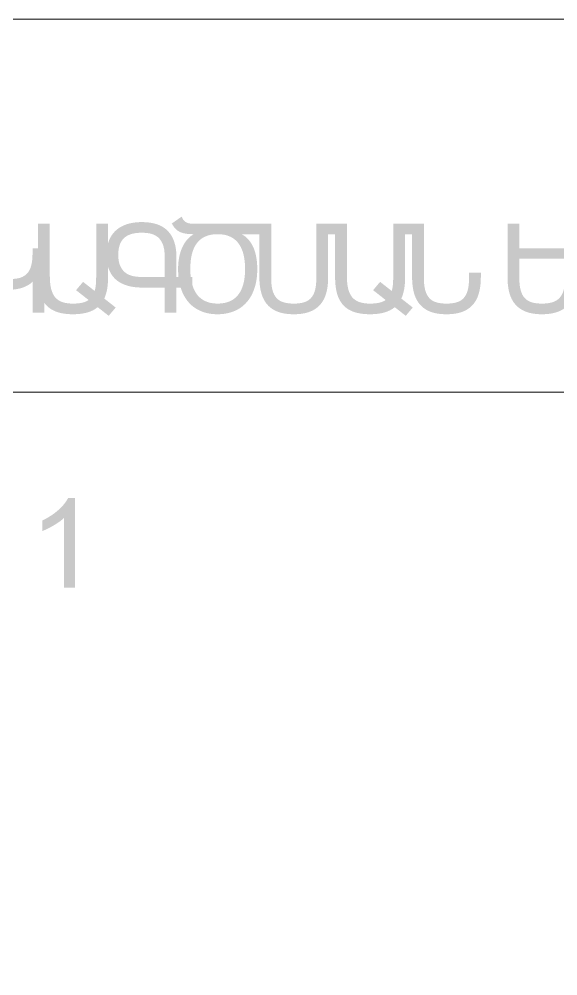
# Model space of a CAD drawing. Header units: inches. Extents: x 23 to 314, y 14 to 225.
# Drawn here: x 58.26 to 81.74, y 182.91 to 224.6 of the extents above; entities that cross this region are included whole.
import ezdxf

# ---------------------------------------------------------------- set-up
doc = ezdxf.new("R2010")
doc.units = ezdxf.units.IN
doc.layers.add('PDF_0', color=7, linetype='Continuous')
doc.layers.add('PDF_Text', color=7, linetype='Continuous')

msp = doc.modelspace()

# ---------------------------------------------------------------- hatches: boundary and pattern name
at = {"layer": 'PDF_Text', "true_color": 0x000000, "transparency": 33554687}
h = msp.add_hatch(color=18, dxfattribs=at)
edge = h.paths.add_edge_path(flags=0)
edge.add_spline(control_points=[(68.642, 213.712), (68.642, 213.399), (68.602, 213.121), (68.52, 212.876), (68.439, 212.632), (68.324, 212.426), (68.175, 212.258), (68.026, 212.09), (67.844, 211.962), (67.63, 211.874), (67.417, 211.786), (67.178, 211.741), (66.913, 211.741), (66.648, 211.741), (66.409, 211.785), (66.196, 211.873), (65.983, 211.96), (65.803, 212.088), (65.655, 212.255), (65.506, 212.423), (65.392, 212.629), (65.312, 212.874), (65.231, 213.118), (65.191, 213.398), (65.191, 213.712), (65.191, 213.882), (65.205, 214.044), (65.233, 214.198), (65.262, 214.353), (65.304, 214.495), (65.361, 214.626), (65.417, 214.756), (65.488, 214.873), (65.573, 214.977), (65.657, 215.08), (65.756, 215.163), (65.869, 215.227), (65.869, 215.227), (65.869, 215.23), (65.869, 215.23), (65.869, 215.23), (65.835, 215.23), (65.835, 215.23), (65.685, 215.23), (65.559, 215.242), (65.457, 215.265), (65.356, 215.289), (65.271, 215.322), (65.202, 215.365), (65.133, 215.407), (65.077, 215.457), (65.034, 215.513), (64.99, 215.57), (64.951, 215.631), (64.916, 215.696), (64.916, 215.696), (65.347, 215.995), (65.347, 215.995), (65.363, 215.953), (65.383, 215.913), (65.407, 215.876), (65.431, 215.839), (65.46, 215.807), (65.496, 215.779), (65.531, 215.752), (65.573, 215.73), (65.62, 215.714), (65.668, 215.698), (65.723, 215.691), (65.787, 215.691), (65.787, 215.691), (68.78, 215.691), (68.78, 215.691), (68.78, 215.691), (68.78, 215.23), (68.78, 215.23), (68.78, 215.23), (67.962, 215.23), (67.962, 215.23), (67.962, 215.23), (67.962, 215.227), (67.962, 215.227), (68.083, 215.163), (68.188, 215.08), (68.274, 214.977), (68.361, 214.873), (68.431, 214.756), (68.485, 214.626), (68.539, 214.495), (68.578, 214.353), (68.604, 214.198), (68.629, 214.044), (68.642, 213.882), (68.642, 213.712)], knot_values=[0, 0, 0, 0, 1, 1, 1, 2, 2, 2, 3, 3, 3, 4, 4, 4, 5, 5, 5, 6, 6, 6, 7, 7, 7, 8, 8, 8, 9, 9, 9, 10, 10, 10, 11, 11, 11, 12, 12, 12, 13, 13, 13, 14, 14, 14, 15, 15, 15, 16, 16, 16, 17, 17, 17, 18, 18, 18, 19, 19, 19, 20, 20, 20, 21, 21, 21, 22, 22, 22, 23, 23, 23, 24, 24, 24, 25, 25, 25, 26, 26, 26, 27, 27, 27, 28, 28, 28, 29, 29, 29, 30, 30, 30, 31, 31, 31, 31], degree=3, periodic=1)
edge = h.paths.add_edge_path(flags=0)
edge.add_spline(control_points=[(68.11, 213.712), (68.11, 213.95), (68.086, 214.164), (68.04, 214.352), (67.993, 214.54), (67.921, 214.699), (67.824, 214.828), (67.727, 214.958), (67.603, 215.058), (67.453, 215.126), (67.303, 215.195), (67.125, 215.23), (66.918, 215.23), (66.706, 215.23), (66.525, 215.195), (66.374, 215.126), (66.223, 215.058), (66.099, 214.958), (66.003, 214.828), (65.907, 214.699), (65.836, 214.54), (65.791, 214.352), (65.746, 214.164), (65.723, 213.95), (65.723, 213.712), (65.723, 213.474), (65.748, 213.261), (65.796, 213.074), (65.845, 212.887), (65.918, 212.729), (66.016, 212.601), (66.114, 212.473), (66.238, 212.375), (66.387, 212.307), (66.536, 212.239), (66.711, 212.205), (66.913, 212.205), (67.119, 212.205), (67.298, 212.239), (67.448, 212.307), (67.598, 212.375), (67.722, 212.473), (67.82, 212.601), (67.918, 212.729), (67.991, 212.887), (68.038, 213.074), (68.086, 213.261), (68.11, 213.474), (68.11, 213.712)], knot_values=[0, 0, 0, 0, 1, 1, 1, 2, 2, 2, 3, 3, 3, 4, 4, 4, 5, 5, 5, 6, 6, 6, 7, 7, 7, 8, 8, 8, 9, 9, 9, 10, 10, 10, 11, 11, 11, 12, 12, 12, 13, 13, 13, 14, 14, 14, 15, 15, 15, 16, 16, 16, 16], degree=3, periodic=1)
h = msp.add_hatch(color=18, dxfattribs=at)
edge = h.paths.add_edge_path(flags=0)
edge.add_spline(control_points=[(59.361, 211.808), (59.361, 211.808), (58.847, 211.808), (58.847, 211.808), (58.847, 211.808), (58.847, 213.156), (58.847, 213.156), (58.799, 213.108), (58.741, 213.063), (58.672, 213.021), (58.603, 212.978), (58.527, 212.942), (58.442, 212.911), (58.357, 212.88), (58.266, 212.856), (58.168, 212.838), (58.07, 212.82), (57.968, 212.812), (57.862, 212.812), (57.595, 212.812), (57.367, 212.846), (57.179, 212.916), (56.99, 212.986), (56.835, 213.089), (56.714, 213.225), (56.593, 213.361), (56.504, 213.529), (56.449, 213.729), (56.393, 213.93), (56.365, 214.161), (56.365, 214.422), (56.365, 214.422), (56.365, 215.691), (56.365, 215.691), (56.365, 215.691), (56.879, 215.691), (56.879, 215.691), (56.879, 215.691), (56.879, 214.387), (56.879, 214.387), (56.879, 214.176), (56.899, 213.999), (56.937, 213.856), (56.976, 213.714), (57.036, 213.6), (57.116, 213.513), (57.197, 213.427), (57.299, 213.366), (57.422, 213.329), (57.546, 213.293), (57.692, 213.275), (57.862, 213.275), (58.031, 213.275), (58.178, 213.293), (58.302, 213.329), (58.425, 213.366), (58.528, 213.427), (58.609, 213.513), (58.69, 213.6), (58.75, 213.714), (58.789, 213.856), (58.828, 213.999), (58.847, 214.176), (58.847, 214.387), (58.847, 214.387), (58.847, 214.618), (58.847, 214.618), (58.847, 214.618), (59.361, 214.618), (59.361, 214.618), (59.361, 214.618), (59.361, 211.808), (59.361, 211.808)], knot_values=[0, 0, 0, 0, 1, 1, 1, 2, 2, 2, 3, 3, 3, 4, 4, 4, 5, 5, 5, 6, 6, 6, 7, 7, 7, 8, 8, 8, 9, 9, 9, 10, 10, 10, 11, 11, 11, 12, 12, 12, 13, 13, 13, 14, 14, 14, 15, 15, 15, 16, 16, 16, 17, 17, 17, 18, 18, 18, 19, 19, 19, 20, 20, 20, 21, 21, 21, 22, 22, 22, 23, 23, 23, 24, 24, 24, 24], degree=3, periodic=1)
h = msp.add_hatch(color=18, dxfattribs=at)
edge = h.paths.add_edge_path(flags=0)
edge.add_spline(control_points=[(60.745, 212.79), (60.745, 212.79), (61.049, 213.153), (61.049, 213.153), (61.049, 213.153), (61.555, 212.756), (61.555, 212.756), (61.583, 212.844), (61.601, 212.944), (61.609, 213.057), (61.617, 213.169), (61.621, 213.292), (61.621, 213.426), (61.621, 213.426), (61.621, 215.691), (61.621, 215.691), (61.621, 215.691), (62.138, 215.691), (62.138, 215.691), (62.138, 215.691), (62.138, 213.331), (62.138, 213.331), (62.138, 212.962), (62.083, 212.66), (61.973, 212.425), (61.973, 212.425), (62.471, 212.035), (62.471, 212.035), (62.471, 212.035), (62.167, 211.673), (62.167, 211.673), (62.167, 211.673), (61.687, 212.049), (61.687, 212.049), (61.444, 211.844), (61.085, 211.741), (60.612, 211.741), (60.342, 211.741), (60.111, 211.774), (59.918, 211.839), (59.726, 211.905), (59.568, 212.004), (59.445, 212.136), (59.323, 212.269), (59.233, 212.434), (59.175, 212.633), (59.118, 212.831), (59.089, 213.064), (59.089, 213.331), (59.089, 213.331), (59.089, 215.691), (59.089, 215.691), (59.089, 215.691), (59.6, 215.691), (59.6, 215.691), (59.6, 215.691), (59.6, 213.426), (59.6, 213.426), (59.6, 213.209), (59.618, 213.023), (59.653, 212.87), (59.689, 212.716), (59.746, 212.59), (59.825, 212.491), (59.905, 212.392), (60.009, 212.32), (60.138, 212.274), (60.267, 212.228), (60.425, 212.205), (60.612, 212.205), (60.757, 212.205), (60.886, 212.217), (61, 212.241), (61.114, 212.265), (61.211, 212.305), (61.29, 212.361), (61.29, 212.361), (60.745, 212.79), (60.745, 212.79)], knot_values=[0, 0, 0, 0, 1, 1, 1, 2, 2, 2, 3, 3, 3, 4, 4, 4, 5, 5, 5, 6, 6, 6, 7, 7, 7, 8, 8, 8, 9, 9, 9, 10, 10, 10, 11, 11, 11, 12, 12, 12, 13, 13, 13, 14, 14, 14, 15, 15, 15, 16, 16, 16, 17, 17, 17, 18, 18, 18, 19, 19, 19, 20, 20, 20, 21, 21, 21, 22, 22, 22, 23, 23, 23, 24, 24, 24, 25, 25, 25, 26, 26, 26, 26], degree=3, periodic=1)
h = msp.add_hatch(color=18, dxfattribs=at)
edge = h.paths.add_edge_path(flags=0)
edge.add_spline(control_points=[(65.81, 212.904), (65.81, 212.904), (65.119, 212.904), (65.119, 212.904), (65.119, 212.904), (65.119, 211.808), (65.119, 211.808), (65.119, 211.808), (64.605, 211.808), (64.605, 211.808), (64.605, 211.808), (64.605, 212.904), (64.605, 212.904), (64.605, 212.904), (63.614, 212.904), (63.614, 212.904), (63.371, 212.904), (63.153, 212.933), (62.963, 212.992), (62.772, 213.05), (62.61, 213.138), (62.478, 213.255), (62.346, 213.373), (62.244, 213.521), (62.175, 213.7), (62.105, 213.879), (62.07, 214.09), (62.07, 214.332), (62.07, 214.558), (62.104, 214.759), (62.172, 214.936), (62.24, 215.112), (62.339, 215.261), (62.47, 215.383), (62.601, 215.505), (62.762, 215.598), (62.953, 215.661), (63.145, 215.725), (63.365, 215.757), (63.614, 215.757), (64.114, 215.757), (64.49, 215.629), (64.741, 215.373), (64.993, 215.117), (65.119, 214.737), (65.119, 214.234), (65.119, 214.234), (65.119, 213.365), (65.119, 213.365), (65.119, 213.365), (65.81, 213.365), (65.81, 213.365), (65.81, 213.365), (65.81, 212.904), (65.81, 212.904)], knot_values=[0, 0, 0, 0, 1, 1, 1, 2, 2, 2, 3, 3, 3, 4, 4, 4, 5, 5, 5, 6, 6, 6, 7, 7, 7, 8, 8, 8, 9, 9, 9, 10, 10, 10, 11, 11, 11, 12, 12, 12, 13, 13, 13, 14, 14, 14, 15, 15, 15, 16, 16, 16, 17, 17, 17, 18, 18, 18, 18], degree=3, periodic=1)
edge = h.paths.add_edge_path(flags=0)
edge.add_spline(control_points=[(64.605, 214.268), (64.605, 214.487), (64.577, 214.664), (64.521, 214.798), (64.466, 214.932), (64.392, 215.036), (64.299, 215.109), (64.206, 215.182), (64.1, 215.231), (63.981, 215.256), (63.862, 215.281), (63.74, 215.293), (63.614, 215.293), (63.529, 215.293), (63.446, 215.288), (63.363, 215.279), (63.28, 215.269), (63.2, 215.251), (63.123, 215.226), (63.046, 215.2), (62.975, 215.165), (62.91, 215.12), (62.844, 215.075), (62.787, 215.017), (62.739, 214.946), (62.69, 214.876), (62.652, 214.79), (62.625, 214.688), (62.598, 214.587), (62.584, 214.468), (62.584, 214.332), (62.584, 214.127), (62.614, 213.961), (62.674, 213.835), (62.734, 213.709), (62.813, 213.611), (62.91, 213.541), (63.007, 213.471), (63.117, 213.425), (63.241, 213.401), (63.364, 213.377), (63.489, 213.365), (63.614, 213.365), (63.614, 213.365), (64.605, 213.365), (64.605, 213.365), (64.605, 213.365), (64.605, 214.268), (64.605, 214.268)], knot_values=[0, 0, 0, 0, 1, 1, 1, 2, 2, 2, 3, 3, 3, 4, 4, 4, 5, 5, 5, 6, 6, 6, 7, 7, 7, 8, 8, 8, 9, 9, 9, 10, 10, 10, 11, 11, 11, 12, 12, 12, 13, 13, 13, 14, 14, 14, 15, 15, 15, 16, 16, 16, 16], degree=3, periodic=1)
h = msp.add_hatch(color=18, dxfattribs=at)
edge = h.paths.add_edge_path(flags=0)
edge.add_spline(control_points=[(72.421, 215.23), (72.421, 215.23), (71.73, 215.23), (71.73, 215.23), (71.73, 215.23), (71.73, 213.352), (71.73, 213.352), (71.73, 213.09), (71.702, 212.86), (71.645, 212.659), (71.589, 212.459), (71.5, 212.291), (71.38, 212.155), (71.26, 212.019), (71.106, 211.916), (70.917, 211.846), (70.728, 211.776), (70.5, 211.741), (70.234, 211.741), (69.967, 211.741), (69.739, 211.776), (69.55, 211.846), (69.361, 211.916), (69.206, 212.019), (69.085, 212.155), (68.964, 212.291), (68.876, 212.459), (68.819, 212.659), (68.763, 212.86), (68.734, 213.09), (68.734, 213.352), (68.734, 213.352), (68.734, 215.691), (68.734, 215.691), (68.734, 215.691), (69.248, 215.691), (69.248, 215.691), (69.248, 215.691), (69.248, 213.317), (69.248, 213.317), (69.248, 213.106), (69.268, 212.928), (69.307, 212.786), (69.345, 212.644), (69.405, 212.53), (69.487, 212.443), (69.568, 212.357), (69.67, 212.295), (69.794, 212.259), (69.918, 212.223), (70.064, 212.205), (70.234, 212.205), (70.403, 212.205), (70.55, 212.223), (70.673, 212.259), (70.797, 212.295), (70.899, 212.357), (70.979, 212.443), (71.06, 212.53), (71.119, 212.644), (71.158, 212.786), (71.197, 212.928), (71.216, 213.106), (71.216, 213.317), (71.216, 213.317), (71.216, 215.691), (71.216, 215.691), (71.216, 215.691), (72.421, 215.691), (72.421, 215.691), (72.421, 215.691), (72.421, 215.23), (72.421, 215.23)], knot_values=[0, 0, 0, 0, 1, 1, 1, 2, 2, 2, 3, 3, 3, 4, 4, 4, 5, 5, 5, 6, 6, 6, 7, 7, 7, 8, 8, 8, 9, 9, 9, 10, 10, 10, 11, 11, 11, 12, 12, 12, 13, 13, 13, 14, 14, 14, 15, 15, 15, 16, 16, 16, 17, 17, 17, 18, 18, 18, 19, 19, 19, 20, 20, 20, 21, 21, 21, 22, 22, 22, 23, 23, 23, 24, 24, 24, 24], degree=3, periodic=1)
h = msp.add_hatch(color=18, dxfattribs=at)
edge = h.paths.add_edge_path(flags=0)
edge.add_spline(control_points=[(73.691, 212.79), (73.691, 212.79), (73.995, 213.153), (73.995, 213.153), (73.995, 213.153), (74.501, 212.756), (74.501, 212.756), (74.529, 212.844), (74.547, 212.944), (74.555, 213.057), (74.563, 213.169), (74.567, 213.292), (74.567, 213.426), (74.567, 213.426), (74.567, 215.691), (74.567, 215.691), (74.567, 215.691), (75.084, 215.691), (75.084, 215.691), (75.084, 215.691), (75.084, 213.331), (75.084, 213.331), (75.084, 212.962), (75.029, 212.66), (74.919, 212.425), (74.919, 212.425), (75.417, 212.035), (75.417, 212.035), (75.417, 212.035), (75.113, 211.673), (75.113, 211.673), (75.113, 211.673), (74.633, 212.049), (74.633, 212.049), (74.39, 211.844), (74.031, 211.741), (73.558, 211.741), (73.288, 211.741), (73.057, 211.774), (72.864, 211.839), (72.672, 211.905), (72.514, 212.004), (72.391, 212.136), (72.269, 212.269), (72.179, 212.434), (72.121, 212.633), (72.064, 212.831), (72.035, 213.064), (72.035, 213.331), (72.035, 213.331), (72.035, 215.691), (72.035, 215.691), (72.035, 215.691), (72.546, 215.691), (72.546, 215.691), (72.546, 215.691), (72.546, 213.426), (72.546, 213.426), (72.546, 213.209), (72.564, 213.023), (72.599, 212.87), (72.635, 212.716), (72.692, 212.59), (72.771, 212.491), (72.851, 212.392), (72.955, 212.32), (73.084, 212.274), (73.213, 212.228), (73.371, 212.205), (73.558, 212.205), (73.703, 212.205), (73.832, 212.217), (73.946, 212.241), (74.06, 212.265), (74.157, 212.305), (74.236, 212.361), (74.236, 212.361), (73.691, 212.79), (73.691, 212.79)], knot_values=[0, 0, 0, 0, 1, 1, 1, 2, 2, 2, 3, 3, 3, 4, 4, 4, 5, 5, 5, 6, 6, 6, 7, 7, 7, 8, 8, 8, 9, 9, 9, 10, 10, 10, 11, 11, 11, 12, 12, 12, 13, 13, 13, 14, 14, 14, 15, 15, 15, 16, 16, 16, 17, 17, 17, 18, 18, 18, 19, 19, 19, 20, 20, 20, 21, 21, 21, 22, 22, 22, 23, 23, 23, 24, 24, 24, 25, 25, 25, 26, 26, 26, 26], degree=3, periodic=1)
h = msp.add_hatch(color=18, dxfattribs=at)
edge = h.paths.add_edge_path(flags=0)
edge.add_spline(control_points=[(74.698, 215.691), (74.698, 215.691), (75.903, 215.691), (75.903, 215.691), (75.903, 215.691), (75.903, 213.317), (75.903, 213.317), (75.903, 213.106), (75.923, 212.928), (75.962, 212.786), (76, 212.644), (76.061, 212.53), (76.142, 212.443), (76.223, 212.357), (76.325, 212.295), (76.449, 212.259), (76.573, 212.223), (76.719, 212.205), (76.889, 212.205), (77.058, 212.205), (77.205, 212.223), (77.328, 212.259), (77.452, 212.295), (77.554, 212.357), (77.634, 212.443), (77.715, 212.53), (77.774, 212.644), (77.813, 212.786), (77.852, 212.928), (77.871, 213.106), (77.871, 213.317), (77.871, 213.317), (77.871, 213.556), (77.871, 213.556), (77.871, 213.556), (78.385, 213.556), (78.385, 213.556), (78.385, 213.556), (78.385, 213.352), (78.385, 213.352), (78.385, 213.09), (78.357, 212.86), (78.3, 212.659), (78.244, 212.459), (78.156, 212.291), (78.036, 212.155), (77.915, 212.019), (77.761, 211.916), (77.572, 211.846), (77.383, 211.776), (77.155, 211.741), (76.889, 211.741), (76.622, 211.741), (76.394, 211.776), (76.205, 211.846), (76.016, 211.916), (75.861, 212.019), (75.74, 212.155), (75.62, 212.291), (75.531, 212.459), (75.474, 212.659), (75.418, 212.86), (75.39, 213.09), (75.39, 213.352), (75.39, 213.352), (75.39, 215.23), (75.39, 215.23), (75.39, 215.23), (74.698, 215.23), (74.698, 215.23), (74.698, 215.23), (74.698, 215.691), (74.698, 215.691)], knot_values=[0, 0, 0, 0, 1, 1, 1, 2, 2, 2, 3, 3, 3, 4, 4, 4, 5, 5, 5, 6, 6, 6, 7, 7, 7, 8, 8, 8, 9, 9, 9, 10, 10, 10, 11, 11, 11, 12, 12, 12, 13, 13, 13, 14, 14, 14, 15, 15, 15, 16, 16, 16, 17, 17, 17, 18, 18, 18, 19, 19, 19, 20, 20, 20, 21, 21, 21, 22, 22, 22, 23, 23, 23, 24, 24, 24, 24], degree=3, periodic=1)
h = msp.add_hatch(color=18, dxfattribs=at)
edge = h.paths.add_edge_path(flags=0)
edge.add_spline(control_points=[(80.063, 214.618), (80.063, 214.618), (82.624, 214.618), (82.624, 214.618), (82.624, 214.618), (82.624, 214.157), (82.624, 214.157), (82.624, 214.157), (80.063, 214.157), (80.063, 214.157), (80.063, 214.157), (80.063, 213.317), (80.063, 213.317), (80.063, 213.106), (80.082, 212.928), (80.121, 212.786), (80.16, 212.644), (80.22, 212.53), (80.301, 212.443), (80.382, 212.357), (80.485, 212.295), (80.608, 212.259), (80.732, 212.223), (80.878, 212.205), (81.048, 212.205), (81.217, 212.205), (81.365, 212.223), (81.491, 212.259), (81.618, 212.295), (81.722, 212.357), (81.805, 212.443), (81.888, 212.53), (81.951, 212.644), (81.992, 212.786), (82.034, 212.928), (82.054, 213.106), (82.054, 213.317), (82.054, 213.317), (82.054, 213.556), (82.054, 213.556), (82.054, 213.556), (82.568, 213.556), (82.568, 213.556), (82.568, 213.556), (82.568, 213.352), (82.568, 213.352), (82.568, 213.09), (82.539, 212.86), (82.481, 212.659), (82.422, 212.459), (82.332, 212.291), (82.208, 212.155), (82.084, 212.019), (81.927, 211.916), (81.735, 211.846), (81.544, 211.776), (81.314, 211.741), (81.048, 211.741), (80.781, 211.741), (80.553, 211.776), (80.365, 211.846), (80.176, 211.916), (80.021, 212.019), (79.9, 212.155), (79.779, 212.291), (79.69, 212.459), (79.633, 212.659), (79.577, 212.86), (79.549, 213.09), (79.549, 213.352), (79.549, 213.352), (79.549, 215.691), (79.549, 215.691), (79.549, 215.691), (80.063, 215.691), (80.063, 215.691), (80.063, 215.691), (80.063, 214.618), (80.063, 214.618)], knot_values=[0, 0, 0, 0, 1, 1, 1, 2, 2, 2, 3, 3, 3, 4, 4, 4, 5, 5, 5, 6, 6, 6, 7, 7, 7, 8, 8, 8, 9, 9, 9, 10, 10, 10, 11, 11, 11, 12, 12, 12, 13, 13, 13, 14, 14, 14, 15, 15, 15, 16, 16, 16, 17, 17, 17, 18, 18, 18, 19, 19, 19, 20, 20, 20, 21, 21, 21, 22, 22, 22, 23, 23, 23, 24, 24, 24, 25, 25, 25, 26, 26, 26, 26], degree=3, periodic=1)
h = msp.add_hatch(color=18, dxfattribs=at)
edge = h.paths.add_edge_path(flags=0)
edge.add_spline(control_points=[(60.702, 199.83), (60.702, 199.83), (60.225, 199.83), (60.225, 199.83), (60.225, 199.83), (60.225, 202.868), (60.225, 202.868), (60.114, 202.762), (59.964, 202.654), (59.776, 202.544), (59.588, 202.433), (59.42, 202.35), (59.272, 202.293), (59.272, 202.293), (59.272, 202.754), (59.272, 202.754), (59.538, 202.88), (59.771, 203.031), (59.97, 203.208), (60.168, 203.386), (60.31, 203.559), (60.395, 203.729), (60.395, 203.729), (60.702, 203.729), (60.702, 203.729), (60.702, 203.729), (60.702, 199.83), (60.702, 199.83)], knot_values=[0, 0, 0, 0, 1, 1, 1, 2, 2, 2, 3, 3, 3, 4, 4, 4, 5, 5, 5, 6, 6, 6, 7, 7, 7, 8, 8, 8, 9, 9, 9, 9], degree=3, periodic=1)

# ---------------------------------------------------------------- linework, layer by layer
at = {"layer": 'PDF_0', "color": 18, "linetype": 'Continuous', "lineweight": 5, "true_color": 0x000000}
for points in [[(313.75, 13.592), (313.75, 224.601), (23.23, 224.601)], [(34.29, 208.342), (214.107, 208.342)]]:
    msp.add_lwpolyline(points, dxfattribs=at)

doc.saveas('drawing.dxf')
